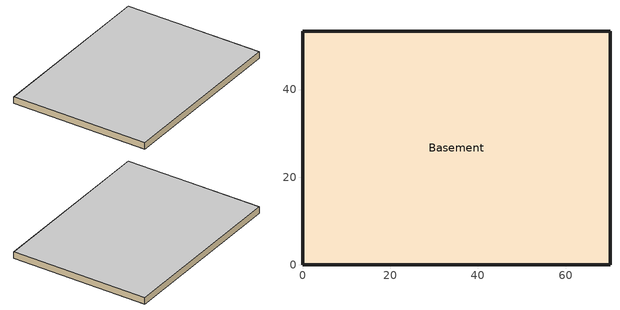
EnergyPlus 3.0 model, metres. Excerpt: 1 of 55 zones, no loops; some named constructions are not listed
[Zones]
Basement
 floor ground (ext-slab): 70.1,53.34 70.1,0 0,0 0,53.34 z-2.44
 wall ground (ext-slab): 70.1,53.34 0,53.34 0,0 70.1,0 70.1,53.34 z-2.44:0
 ceiling adiabatic (INT-FLOOR-UNDERSIDE): 0,0 70.1,0 70.1,53.34 0,53.34 z0
[WindowMaterial:Glazing]
Theoretical Glass [63]: Optical Data Type=SpectralAverage; Thickness=0.003; Solar Transmittance at Normal Incidence=0.3461; Front Side Solar Reflectance at Normal Incidence=0.6039; Back Side Solar Reflectance at Normal Incidence=0.6039; Visible Transmittance at Normal Incidence=0.4573; Front Side Visible Reflectance at Normal Incidence=0.4927; Back Side Visible Reflectance at Normal Incidence=0.4927; Infrared Transmittance at Normal Incidence=0; Front Side Infrared Hemispherical Emissivity=0.999; Back Side Infrared Hemispherical Emissivity=0.999; Conductivity=299.383; Dirt Correction Factor for Solar and Visible Transmittance=1; Solar Diffusing=No
[Material] Thermal Absorptance=0.9
Name | Roughness | Thickness | Conductivity | Density | Specific Heat | Solar Absorptance | Visible Absorptance | Thickness {m} | Conductivity {W/m-K} | Density {kg/m3} | Specific Heat {J/kg-K}
MAT-CC05 8 HW CONCRETE | Rough | 0.2032 | 1.311 | 2240 | 836.8 | 0.7 | 0.7
Floor Insulation [1] | MediumRough | 0.0464 | 0.045 | 265 | 836.8 | 0.7 | 0.7
1/2IN Gypsum Top; 1/2IN Gypsum Bottom | Smooth | 0.0127 | 0.16 | 784.9 | 830 | 0.92 | 0.92
AtticFloor Insulation | MediumRough | 0.2379 | 0.049 | 265 | 836.8 | 0.7 | 0.7
Std AC02 | MediumSmooth |  |  |  |  | 0.7 | 0.2 | 0.0127 | 0.057 | 288 | 1339
Std MAT-CC05 4  MW CONCRETE | Rough |  |  |  |  | 0.7 | 0.2 | 0.1 | 0.858 | 1968 | 836.8
Std PW05 | MediumSmooth |  |  |  |  | 0.78 | 0.78 | 0.0191 | 0.115 | 545 | 1213
Std Steel_Brown_Regular | Smooth |  |  |  |  | 0.92 | 0.92 | 0.0015 | 44.9696 | 7689 | 418
[Material:NoMass] Thermal Absorptance=0.9; Solar Absorptance=0.7
Name | Roughness | Thermal Resistance {(m2-K)/W} | Visible Absorptance | Thermal Resistance {m2-K/W}
CP02 CARPET PAD | VeryRough | 0.2165 | 0.8
Std Opaque Door panel_con; Std Opaque Door panel_semi | MediumRough |  | 0.7 | 0.12327
Std Overhead Door Panel | MediumRough |  | 0.7 | 0.255345
[Construction]
INT-FLOOR-SLAB: Std MAT-CC05 4  MW CONCRETE
DropCeiling: Std AC02
Sloped_Metal_Roof: Std Steel_Brown_Regular, Std PW05
Gable_Wall: Std PW05
Std Swinging Door_con: Std Opaque Door panel_con
Std Swinging Door_semi: Std Opaque Door panel_semi
Std Overhead Door: Std Overhead Door Panel
window_SkylightConst: Theoretical Glass [63]
exposed-floor: Floor Insulation [1], MAT-CC05 8 HW CONCRETE, CP02 CARPET PAD
attic-floor: 1/2IN Gypsum Top, AtticFloor Insulation, 1/2IN Gypsum Bottom
[Schedule:Compact]
SCESeasonsSchedule: Through: 5/31, For: AllDays, Until: 24:00, 1, Through: 9/30, For: AllDays, Until: 24:00, 3, Through: 12/31, For: AllDays, Until: 24:00, 1
SCETOUSched: Through: 5/31, For: WeekDays, Until: 8:00, 3, Until: 21:00, 4, Until: 24:00, 3, For: AllOtherDays, Until: 24:00, 3, Through: 9/30, For: WeekDays, Until: 8:00, 3, Until: 12:00, 4, Until: 18:00, 1, Until: 23:00, 4, Until: 24:00, 3, For: AllOtherDays, Until: 24:00, 3, Through: 12/31, For: WeekDays, Until: 8:00, 3, Until: 21:00, 4, Until: 24:00, 3, For: AllOtherDays, Until: 24:00, 3
